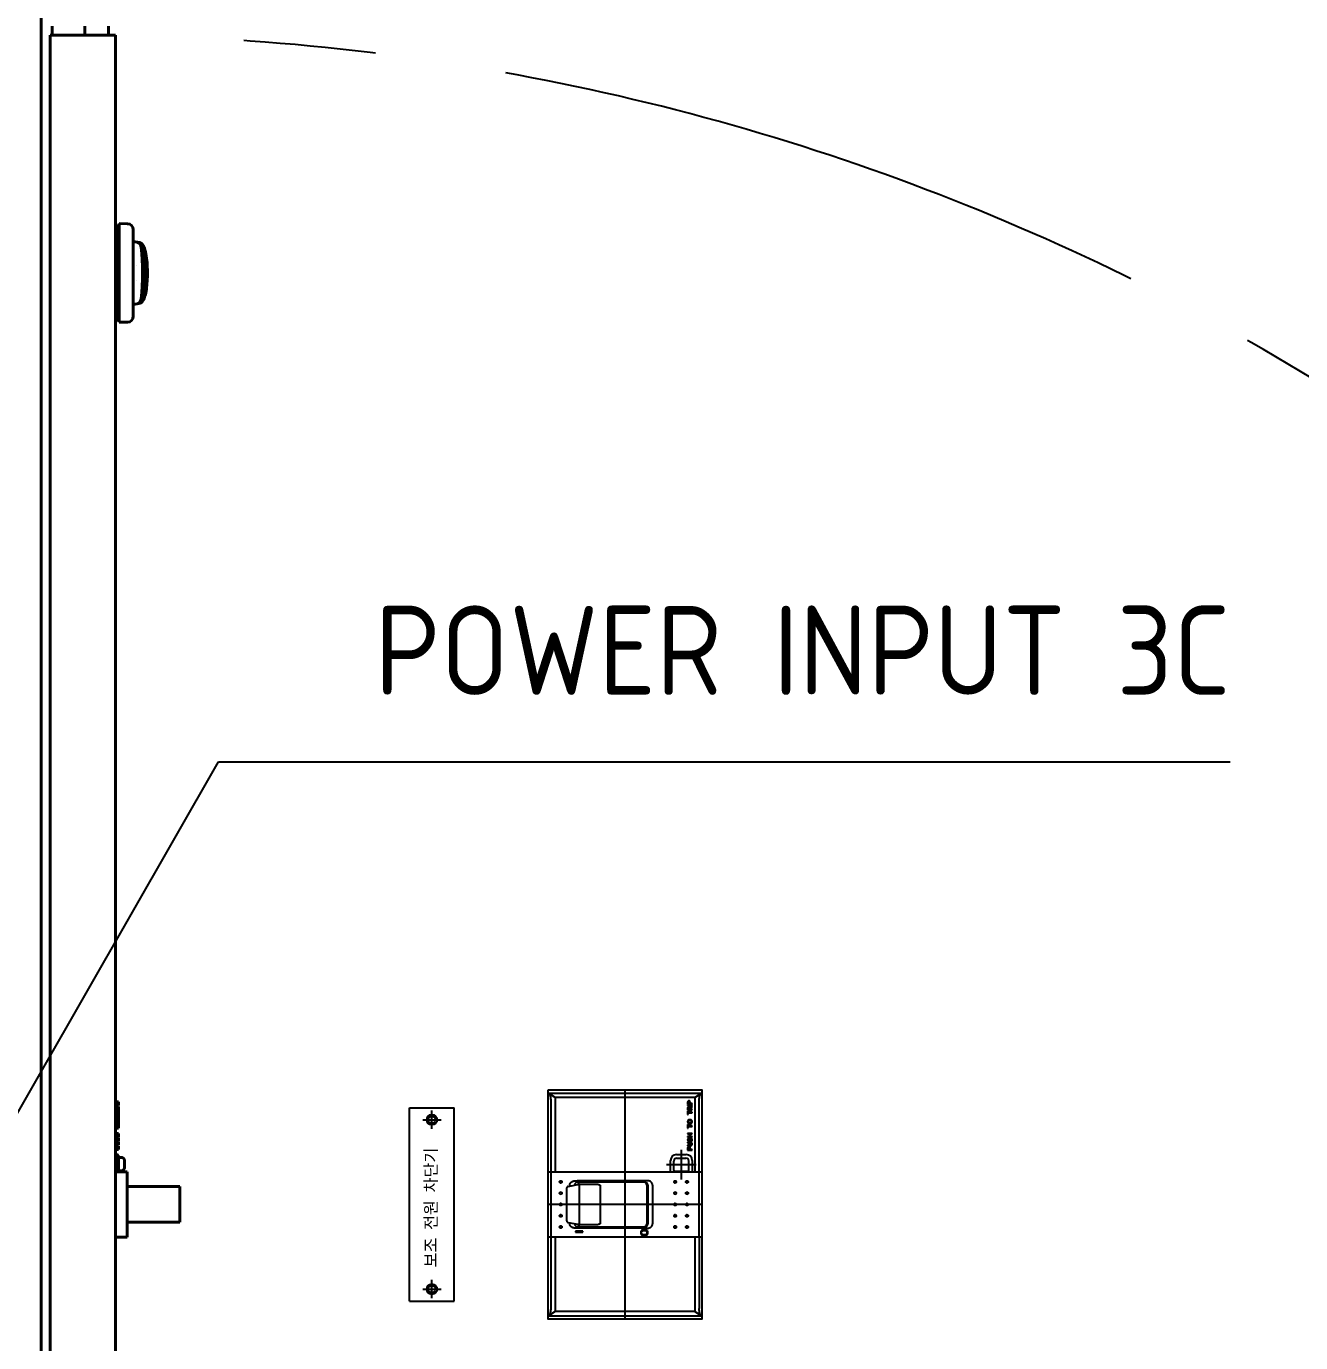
# Model space of a CAD drawing. Header units: millimetres. Extents: x 4969 to 37601, y -771 to 6478.
# Drawn here: x 20374.6 to 20803.6, y 5271.2 to 5714.2 of the extents above; entities that cross this region are included whole.
import ezdxf

# ---------------------------------------------------------------- set-up
doc = ezdxf.new("R2010")
doc.units = ezdxf.units.MM
doc.header["$LTSCALE"] = 7
doc.header["$MEASUREMENT"] = 0
doc.linetypes.add('PHANTOM', pattern=[63.5, 31.75, -6.35, 6.35, -6.35, 6.35, -6.35])
doc.layers.get('0').update_dxf_attribs({"linetype": 'CONTINUOUS'})
doc.layers.add('가시적인 것(ISO)', color=3, linetype='CONTINUOUS', lineweight=40)
doc.styles.add('HAN', font='')
doc.styles.get("Standard").update_dxf_attribs({"font": 'ISOCP'})
doc.styles.get('HAN').set_extended_font_data('GulimChe')
doc.dimstyles.new('PS-15', dxfattribs={"dimscale": 15, "dimtxt": 3, "dimasz": 2, "dimexe": 2, "dimexo": 2.5, "dimgap": 1.5, "dimtad": 1, "dimtoh": 1, "dimrnd": 0.05, "dimzin": 12, "dimdsep": 46, "dimtxsty": 'Standard', "dimcen": 0, "dimclrt": 2, "dimazin": 3, "dimtfac": 1, "dimtofl": 0, "dimtmove": 0, "dimatfit": 3, "dimfxl": 0, "dimtolj": 1, "dimtzin": 0, "dimarcsym": 0})

# ---------------------------------------------------------------- blocks, each defined once
blk = doc.blocks.new('A$C1BBF72AE')
at = {"color": 6}
for p, q in [((-26, 202.5), (26, 202.5)), ((-23.5, 201), (-25.72, 202.43)), ((-25, 200), (-25, 130)), ((-23.5, 201), (-23.5, 176)), ((23.5, 201), (-23.5, 201)), ((0, 203.5), (0, 126.5)), ((21.13, 199.67), (21.1, 199.51)), ((21.1, 199.51), (21.1, 198.74)), ((21.23, 199.8), (21.13, 199.67)), ((21.36, 199.9), (21.23, 199.8)), ((21.26, 199.54), (21.3, 199.64)), ((21.26, 198.93), (21.26, 199.54)), ((21.3, 199.64), (21.36, 199.7)), ((21.46, 199.93), (21.36, 199.9)), ((21.36, 199.7), (21.46, 199.74)), ((21.59, 199.93), (21.46, 199.93)), ((21.46, 199.74), (21.56, 199.74)), ((21.56, 199.74), (21.66, 199.7)), ((21.69, 199.9), (21.59, 199.93)), ((21.66, 199.7), (21.73, 199.64)), ((21.83, 199.8), (21.69, 199.9)), ((21.73, 199.64), (21.76, 199.54)), ((21.76, 199.54), (21.76, 198.93)), ((21.92, 199.67), (21.83, 199.8)), ((21.96, 199.51), (21.92, 199.67)), ((21.96, 198.93), (21.96, 199.51)), ((23.5, 201), (25.72, 202.43)), ((23.5, 201), (23.5, 176)), ((25, 154), (25, 200)), ((-72.5, 132.5), (-72.5, 197.5)), ((-72.5, 197.5), (-57.5, 197.5)), ((-65, 190.42), (-65, 196.58)), ((-57.5, 132.5), (-57.5, 197.5)), ((21.1, 198.74), (22.65, 198.74)), ((21.1, 198.48), (21.1, 198.28)), ((22.65, 198.48), (21.1, 198.48)), ((21.1, 198.28), (22.65, 198.28)), ((21.13, 197.73), (21.1, 197.57)), ((21.1, 197.57), (21.1, 196.8)), ((21.1, 196.8), (22.65, 196.8)), ((21.1, 196.54), (21.1, 195.31)), ((21.26, 196.54), (21.1, 196.54)), ((21.1, 195.31), (21.26, 195.31)), ((21.23, 197.86), (21.13, 197.73)), ((21.36, 197.96), (21.23, 197.86)), ((21.76, 198.93), (21.26, 198.93)), ((21.26, 197.61), (21.3, 197.7)), ((21.26, 196.99), (21.26, 197.61)), ((21.76, 196.99), (21.26, 196.99)), ((21.26, 196.02), (21.26, 196.54)), ((22.65, 196.02), (21.26, 196.02)), ((21.26, 195.31), (21.26, 195.83)), ((21.26, 195.83), (22.65, 195.83)), ((21.3, 197.7), (21.36, 197.77)), ((21.46, 197.99), (21.36, 197.96)), ((21.36, 197.77), (21.46, 197.8)), ((21.59, 197.99), (21.46, 197.99)), ((21.46, 197.8), (21.56, 197.8)), ((21.56, 197.8), (21.66, 197.77)), ((21.69, 197.96), (21.59, 197.99)), ((21.66, 197.77), (21.73, 197.7)), ((21.83, 197.86), (21.69, 197.96)), ((21.73, 197.7), (21.76, 197.61)), ((21.76, 197.61), (21.76, 196.99)), ((21.89, 197.73), (21.83, 197.86)), ((22.65, 198.02), (21.89, 197.73)), ((22.65, 198.93), (21.96, 198.93)), ((21.96, 197.54), (22.65, 197.8)), ((21.96, 196.99), (21.96, 197.54)), ((22.65, 196.99), (21.96, 196.99)), ((22.65, 198.74), (22.65, 198.93)), ((22.65, 198.28), (22.65, 198.48)), ((22.65, 197.8), (22.65, 198.02)), ((22.65, 196.8), (22.65, 196.99)), ((22.65, 195.83), (22.65, 196.02)), ((-68.08, 193.5), (-61.92, 193.5)), ((21.13, 193.15), (21.1, 192.99)), ((21.1, 192.99), (21.1, 192.73)), ((21.1, 192.73), (21.13, 192.57)), ((21.1, 191.95), (21.1, 190.73)), ((21.26, 191.95), (21.1, 191.95)), ((21.1, 190.73), (21.26, 190.73)), ((21.2, 193.28), (21.13, 193.15)), ((21.13, 192.57), (21.2, 192.44)), ((21.33, 193.41), (21.2, 193.28)), ((21.2, 192.44), (21.33, 192.31)), ((21.26, 191.44), (21.26, 191.95)), ((22.65, 191.44), (21.26, 191.44)), ((21.26, 190.73), (21.26, 191.24)), ((21.26, 191.24), (22.65, 191.24)), ((21.3, 192.99), (21.33, 193.12)), ((21.3, 192.73), (21.3, 192.99)), ((21.33, 192.6), (21.3, 192.73)), ((21.46, 193.47), (21.33, 193.41)), ((21.33, 193.12), (21.4, 193.21)), ((21.4, 192.5), (21.33, 192.6)), ((21.33, 192.31), (21.46, 192.24)), ((21.4, 193.21), (21.5, 193.28)), ((21.5, 192.44), (21.4, 192.5)), ((21.63, 193.5), (21.46, 193.47)), ((21.46, 192.24), (21.63, 192.21)), ((21.5, 193.28), (21.63, 193.31)), ((21.63, 192.41), (21.5, 192.44)), ((22.12, 193.5), (21.63, 193.5)), ((21.63, 193.31), (22.12, 193.31)), ((22.12, 192.41), (21.63, 192.41)), ((21.63, 192.21), (22.12, 192.21)), ((22.29, 193.47), (22.12, 193.5)), ((22.12, 193.31), (22.25, 193.28)), ((22.25, 192.44), (22.12, 192.41)), ((22.12, 192.21), (22.29, 192.24)), ((22.25, 193.28), (22.35, 193.21)), ((22.35, 192.5), (22.25, 192.44)), ((22.42, 193.41), (22.29, 193.47)), ((22.29, 192.24), (22.42, 192.31)), ((22.35, 193.21), (22.42, 193.12)), ((22.42, 192.6), (22.35, 192.5)), ((22.55, 193.28), (22.42, 193.41)), ((22.42, 193.12), (22.45, 192.99)), ((22.45, 192.73), (22.42, 192.6)), ((22.42, 192.31), (22.55, 192.44)), ((22.45, 192.99), (22.45, 192.73)), ((22.62, 193.15), (22.55, 193.28)), ((22.55, 192.44), (22.62, 192.57)), ((22.65, 192.99), (22.62, 193.15)), ((22.62, 192.57), (22.65, 192.73)), ((22.65, 192.73), (22.65, 192.99)), ((22.65, 191.24), (22.65, 191.44)), ((21.1, 188.92), (21.1, 188.72)), ((22.65, 188.92), (21.1, 188.92)), ((21.1, 188.72), (21.73, 188.72)), ((21.1, 187.82), (21.1, 187.63)), ((21.73, 187.82), (21.1, 187.82)), ((21.1, 187.63), (22.65, 187.63)), ((21.13, 187.01), (21.1, 186.85)), ((21.1, 186.85), (21.1, 186.69)), ((21.1, 186.69), (21.13, 186.56)), ((21.23, 187.14), (21.13, 187.01)), ((21.13, 186.56), (21.2, 186.43)), ((21.2, 186.43), (21.33, 186.3)), ((21.36, 187.24), (21.23, 187.14)), ((21.3, 186.88), (21.33, 186.98)), ((21.3, 186.69), (21.3, 186.88)), ((21.33, 186.59), (21.3, 186.69)), ((21.33, 186.98), (21.4, 187.05)), ((21.4, 186.5), (21.33, 186.59)), ((21.33, 186.3), (21.46, 186.27)), ((21.46, 187.27), (21.36, 187.24)), ((21.4, 187.05), (21.46, 187.08)), ((21.5, 186.46), (21.4, 186.5)), ((21.46, 187.08), (21.46, 187.27)), ((21.46, 186.27), (21.59, 186.27)), ((21.56, 186.46), (21.5, 186.46)), ((21.66, 186.5), (21.56, 186.46)), ((21.59, 186.27), (21.73, 186.3)), ((21.73, 186.59), (21.66, 186.5)), ((21.73, 188.72), (21.73, 187.82)), ((21.76, 186.69), (21.73, 186.59)), ((21.73, 186.3), (21.86, 186.43)), ((21.79, 187.05), (21.76, 186.88)), ((21.76, 186.88), (21.76, 186.69)), ((21.86, 187.17), (21.79, 187.05)), ((21.99, 187.3), (21.86, 187.17)), ((21.86, 186.43), (21.92, 186.56)), ((21.92, 187.82), (21.92, 188.72)), ((21.92, 188.72), (22.65, 188.72)), ((22.65, 187.82), (21.92, 187.82)), ((21.92, 186.56), (21.96, 186.69)), ((21.96, 186.88), (21.99, 187.01)), ((21.96, 186.69), (21.96, 186.88)), ((22.12, 187.37), (21.99, 187.3)), ((21.99, 187.01), (22.06, 187.11)), ((22.06, 187.11), (22.16, 187.17)), ((22.29, 187.37), (22.12, 187.37)), ((22.16, 187.17), (22.25, 187.17)), ((22.32, 186.4), (22.22, 186.37)), ((22.22, 186.37), (22.22, 186.17)), ((22.22, 186.17), (22.35, 186.21)), ((22.25, 187.17), (22.35, 187.11)), ((22.42, 187.3), (22.29, 187.37)), ((22.42, 186.5), (22.32, 186.4)), ((22.35, 187.11), (22.42, 187.01)), ((22.35, 186.21), (22.52, 186.3)), ((22.55, 187.17), (22.42, 187.3)), ((22.42, 187.01), (22.45, 186.88)), ((22.45, 186.63), (22.42, 186.5)), ((22.45, 186.88), (22.45, 186.63)), ((22.52, 186.3), (22.62, 186.46)), ((22.62, 187.05), (22.55, 187.17)), ((22.65, 186.88), (22.62, 187.05)), ((22.62, 186.46), (22.65, 186.63)), ((22.65, 188.72), (22.65, 188.92)), ((22.65, 187.63), (22.65, 187.82)), ((22.65, 186.63), (22.65, 186.88)), ((17.35, 181.8), (20.65, 181.8)), ((19, 173.35), (19, 183.35)), ((22.12, 185.92), (21.1, 185.92)), ((21.1, 185.92), (21.1, 185.72)), ((21.1, 185.72), (22.12, 185.72)), ((22.12, 184.95), (21.1, 184.95)), ((21.1, 184.95), (21.1, 184.75)), ((21.1, 184.75), (22.12, 184.75)), ((21.13, 184.24), (21.1, 184.07)), ((21.1, 184.07), (21.1, 183.3)), ((21.1, 183.3), (22.65, 183.3)), ((21.23, 184.37), (21.13, 184.24)), ((21.36, 184.46), (21.23, 184.37)), ((21.26, 184.11), (21.3, 184.2)), ((21.26, 183.49), (21.26, 184.11)), ((21.76, 183.49), (21.26, 183.49)), ((21.3, 184.2), (21.36, 184.27)), ((21.46, 184.49), (21.36, 184.46)), ((21.36, 184.27), (21.46, 184.3)), ((21.59, 184.49), (21.46, 184.49)), ((21.46, 184.3), (21.56, 184.3)), ((21.56, 184.3), (21.66, 184.27)), ((21.69, 184.46), (21.59, 184.49)), ((21.66, 184.27), (21.73, 184.2)), ((21.83, 184.37), (21.69, 184.46)), ((21.73, 184.2), (21.76, 184.11)), ((21.76, 184.11), (21.76, 183.49)), ((21.92, 184.24), (21.83, 184.37)), ((21.96, 184.07), (21.92, 184.24)), ((21.96, 183.49), (21.96, 184.07)), ((22.65, 183.49), (21.96, 183.49)), ((22.29, 185.88), (22.12, 185.92)), ((22.12, 185.72), (22.25, 185.69)), ((22.25, 184.98), (22.12, 184.95)), ((22.12, 184.75), (22.29, 184.79)), ((22.25, 185.69), (22.35, 185.62)), ((22.35, 185.04), (22.25, 184.98)), ((22.42, 185.82), (22.29, 185.88)), ((22.29, 184.79), (22.42, 184.85)), ((22.35, 185.62), (22.42, 185.53)), ((22.42, 185.14), (22.35, 185.04)), ((22.55, 185.69), (22.42, 185.82)), ((22.42, 185.53), (22.45, 185.4)), ((22.45, 185.27), (22.42, 185.14)), ((22.42, 184.85), (22.55, 184.98)), ((22.45, 185.4), (22.45, 185.27)), ((22.62, 185.56), (22.55, 185.69)), ((22.55, 184.98), (22.62, 185.11)), ((22.65, 185.4), (22.62, 185.56)), ((22.62, 185.11), (22.65, 185.27)), ((22.65, 185.27), (22.65, 185.4)), ((22.65, 183.3), (22.65, 183.49)), ((24, 178.35), (14, 178.35)), ((15.35, 176), (15.35, 179.8)), ((16.5, 176.4), (16.5, 179.6)), ((17.5, 180.6), (20.5, 180.6)), ((21.5, 176.4), (21.5, 179.6)), ((22.65, 179.8), (22.65, 176)), ((-26, 176), (26, 176)), ((6.79, 173), (-16.07, 173)), ((21.2, 176.1), (16.8, 176.1)), ((-19.57, 159.46), (-19.57, 170.54)), ((-19.14, 171.04), (-15.28, 171.78)), ((-18.6, 171.5), (-18.6, 171.15)), ((-16.96, 171.5), (-16.96, 171.46)), ((6.71, 172.5), (-15.93, 172.5)), ((-15.28, 158.22), (-15.31, 171.85)), ((-8.24, 158.62), (-8.24, 171.38)), ((7.32, 171.5), (7.32, 158.5)), ((7.72, 171.5), (7.72, 158.5)), ((9.3, 171.5), (9.3, 158.5)), ((26, 165), (-26, 165)), ((-19.14, 158.96), (-15.28, 158.22)), ((-18.6, 158.85), (-18.6, 158.5)), ((-16.96, 158.54), (-16.96, 158.5)), ((-16.6, 156), (-16.6, 155.7)), ((-14.2, 156), (-16.6, 156)), ((-16.6, 155.7), (-14.2, 155.7)), ((6.79, 157), (-16.07, 157)), ((-15.93, 157.5), (6.71, 157.5)), ((-14.2, 155.7), (-14.2, 156)), ((5.35, 155.95), (5.3, 155.7)), ((5.3, 155.7), (5.3, 155.3)), ((5.3, 155.3), (5.35, 155.05)), ((5.45, 156.15), (5.35, 155.95)), ((5.66, 156.35), (5.45, 156.15)), ((5.61, 155.7), (5.66, 155.9)), ((5.61, 155.3), (5.61, 155.7)), ((5.66, 155.1), (5.61, 155.3)), ((5.86, 156.45), (5.66, 156.35)), ((5.66, 155.9), (5.76, 156.05)), ((5.76, 154.95), (5.66, 155.1)), ((5.76, 156.05), (5.91, 156.15)), ((6.12, 156.5), (5.86, 156.45)), ((5.91, 156.15), (6.12, 156.2)), ((6.88, 156.5), (6.12, 156.5)), ((6.12, 156.2), (6.88, 156.2)), ((7.14, 156.45), (6.88, 156.5)), ((6.88, 156.2), (7.09, 156.15)), ((7.09, 156.15), (7.24, 156.05)), ((7.34, 156.35), (7.14, 156.45)), ((7.24, 156.05), (7.34, 155.9)), ((7.34, 155.1), (7.24, 154.95)), ((7.55, 156.15), (7.34, 156.35)), ((7.34, 155.9), (7.39, 155.7)), ((7.39, 155.3), (7.34, 155.1)), ((7.39, 155.7), (7.39, 155.3)), ((7.65, 155.95), (7.55, 156.15)), ((7.7, 155.7), (7.65, 155.95)), ((7.65, 155.05), (7.7, 155.3)), ((7.7, 155.3), (7.7, 155.7)), ((26, 154), (-26, 154)), ((-23.5, 154), (-23.5, 129)), ((5.35, 155.05), (5.45, 154.85)), ((5.45, 154.85), (5.66, 154.65)), ((5.66, 154.65), (5.86, 154.55)), ((5.91, 154.85), (5.76, 154.95)), ((5.86, 154.55), (6.12, 154.5)), ((6.12, 154.8), (5.91, 154.85)), ((6.88, 154.8), (6.12, 154.8)), ((6.12, 154.5), (6.88, 154.5)), ((7.09, 154.85), (6.88, 154.8)), ((6.88, 154.5), (7.14, 154.55)), ((7.24, 154.95), (7.09, 154.85)), ((7.14, 154.55), (7.34, 154.65)), ((7.34, 154.65), (7.55, 154.85)), ((7.55, 154.85), (7.65, 155.05)), ((23.5, 153.8), (23.5, 129)), ((25, 153.8), (25, 130)), ((-65, 133.42), (-65, 139.58)), ((-68.08, 136.5), (-61.92, 136.5)), ((-72.5, 132.5), (-57.5, 132.5)), ((-23.5, 129), (-25.72, 127.57)), ((23.5, 129), (-23.5, 129)), ((23.5, 129), (25.72, 127.57)), ((-26, 127.5), (26, 127.5))]:
    blk.add_line(p, q, dxfattribs=at)
blk.add_lwpolyline([(-26, 203.5), (-26, 126.5), (26, 126.5), (26, 203.5)], close=True, dxfattribs=at)
for points in [[(-19.14, 171.04), (-19.16, 171.04), (-19.18, 171.03), (-19.21, 171.03), (-19.24, 171.02), (-19.27, 171), (-19.3, 170.99), (-19.33, 170.97), (-19.36, 170.95), (-19.39, 170.93), (-19.42, 170.9), (-19.44, 170.87), (-19.47, 170.84), (-19.49, 170.81), (-19.51, 170.77), (-19.53, 170.74), (-19.54, 170.7), (-19.56, 170.65), (-19.56, 170.61), (-19.57, 170.57), (-19.57, 170.54)], [(-19.57, 159.46), (-19.57, 159.42), (-19.56, 159.38), (-19.55, 159.34), (-19.54, 159.3), (-19.53, 159.27), (-19.52, 159.23), (-19.5, 159.2), (-19.48, 159.17), (-19.46, 159.14), (-19.43, 159.11), (-19.41, 159.09), (-19.38, 159.07), (-19.36, 159.05), (-19.33, 159.03), (-19.3, 159.01), (-19.28, 159), (-19.25, 158.99), (-19.22, 158.98), (-19.2, 158.97), (-19.18, 158.97), (-19.16, 158.96), (-19.14, 158.96)]]:
    blk.add_lwpolyline(points, dxfattribs=at)
for centre, radius in [((-65, 193.5), 1.75), ((-65, 193.5), 1.25), ((-65, 136.5), 1.75), ((-65, 136.5), 1.25)]:
    blk.add_circle(centre, radius, dxfattribs=at)
for centre, radius, start, end in [((-65, 193.5), 1.5, 349.6291, 281.2082), ((17.35, 179.8), 2, 90, 180), ((20.65, 179.8), 2, 0, 90), ((17.5, 179.6), 1, 90, 180), ((20.5, 179.6), 1, 0, 90), ((16.8, 176.4), 0.3, 180, 270), ((21.2, 176.4), 0.3, 270, 0), ((-65, 136.5), 1.5, 349.6291, 281.2082)]:
    blk.add_arc(centre, radius, start, end, dxfattribs=at)
for points, start_tangent, end_tangent in [([(-25.72, 202.43), (-25.52, 202.23), (-25.34, 201.93), (-25.2, 201.53), (-25.09, 201.06), (-25.02, 200.53), (-25, 200)], (0.840375, -0.542005), (0, -1)), ([(25, 200), (25.02, 200.53), (25.09, 201.06), (25.2, 201.53), (25.34, 201.93), (25.52, 202.23), (25.72, 202.43)], (0, 1), (0.840375, 0.542005)), ([(-22, 172.6), (-21.96, 172.77), (-21.85, 172.91), (-21.69, 172.99), (-21.51, 172.99), (-21.35, 172.91), (-21.24, 172.77), (-21.2, 172.6)], (0, 1), (0, -1)), ([(-18.6, 171.5), (-18.54, 171.86), (-18.39, 172.17), (-18.18, 172.43), (-17.94, 172.63), (-17.67, 172.78), (-17.39, 172.88), (-17.12, 172.95), (-16.86, 172.98), (-16.59, 173), (-16.33, 173), (-16.07, 173)], (0, 1), (1, 0)), ([(9.3, 171.5), (9.23, 171.91), (9.06, 172.25), (8.82, 172.52), (8.55, 172.72), (8.25, 172.86), (7.95, 172.95), (7.66, 172.99), (7.37, 173.01), (7.08, 173), (6.79, 173)], (0, 1), (-1, 0)), ([(16.5, 172.6), (16.54, 172.77), (16.65, 172.91), (16.81, 172.99), (16.99, 172.99), (17.15, 172.91), (17.26, 172.77), (17.3, 172.6)], (0, 1), (0, -1)), ([(20.5, 172.6), (20.54, 172.77), (20.65, 172.91), (20.81, 172.99), (20.99, 172.99), (21.15, 172.91), (21.26, 172.77), (21.3, 172.6)], (0, 1), (0, -1)), ([(-21.2, 172.6), (-21.24, 172.43), (-21.35, 172.29), (-21.51, 172.21), (-21.69, 172.21), (-21.85, 172.29), (-21.96, 172.43), (-22, 172.6)], (0, -1), (0, 1)), ([(-22, 168.8), (-21.96, 168.97), (-21.85, 169.11), (-21.69, 169.19), (-21.51, 169.19), (-21.35, 169.11), (-21.24, 168.97), (-21.2, 168.8)], (0, 1), (0, -1)), ([(-21.2, 168.8), (-21.24, 168.63), (-21.35, 168.49), (-21.51, 168.41), (-21.69, 168.41), (-21.85, 168.49), (-21.96, 168.63), (-22, 168.8)], (0, -1), (0, 1)), ([(-16.05, 172.49), (-16.33, 172.41), (-16.59, 172.26), (-16.79, 172.04), (-16.92, 171.78), (-16.96, 171.5)], (-0.992594, -0.121483), (0.000002, -1)), ([(-15.93, 172.5), (-15.99, 172.5), (-16.05, 172.49)], (-1, 0), (-0.9926, -0.121431)), ([(-14.96, 172.5), (-15.25, 172.45), (-15.51, 172.31), (-15.71, 172.09), (-15.84, 171.81), (-15.87, 171.66)], (-1, 0), (-0.151312, -0.988486)), ([(-15.86, 171.72), (-15.8, 171.75), (-15.75, 171.77)], (0.918844, 0.394621), (0.941031, 0.338319)), ([(-15.75, 171.77), (-15.65, 171.8), (-15.49, 171.84), (-15.43, 171.84)], (0.941031, 0.338319), (0.993635, 0.112652)), ([(-15.43, 171.84), (-15.31, 171.85)], (0.993635, 0.112652), (0.999985, -0.005405)), ([(-15.31, 171.85), (-13.41, 171.84), (-11.46, 171.84), (-9.49, 171.85)], (0.999986, -0.005382), (0.999987, 0.005061)), ([(-9.49, 171.85), (-9.29, 171.84), (-9.12, 171.8), (-8.96, 171.75), (-8.82, 171.69), (-8.67, 171.62), (-8.52, 171.55), (-8.38, 171.47), (-8.24, 171.38)], (0.999987, 0.005086), (0.861184, -0.508293)), ([(7.32, 171.5), (7.28, 171.81), (7.14, 172.09), (6.93, 172.31), (6.66, 172.45), (6.46, 172.49)], (0, 1), (-0.994093, 0.108531)), ([(6.8, 172.5), (6.75, 172.5), (6.71, 172.5)], (-0.995929, 0.090138), (-1, 0)), ([(7.72, 171.5), (7.68, 171.79), (7.55, 172.06), (7.34, 172.28), (7.08, 172.43), (6.8, 172.5)], (0, 1), (-0.99593, 0.090134)), ([(17.3, 172.6), (17.26, 172.43), (17.15, 172.29), (16.99, 172.21), (16.81, 172.21), (16.65, 172.29), (16.54, 172.43), (16.5, 172.6)], (0, -1), (0, 1)), ([(16.5, 168.8), (16.54, 168.97), (16.65, 169.11), (16.81, 169.19), (16.99, 169.19), (17.15, 169.11), (17.26, 168.97), (17.3, 168.8)], (0, 1), (0, -1)), ([(17.3, 168.8), (17.26, 168.63), (17.15, 168.49), (16.99, 168.41), (16.81, 168.41), (16.65, 168.49), (16.54, 168.63), (16.5, 168.8)], (0, -1), (0, 1)), ([(21.3, 172.6), (21.26, 172.43), (21.15, 172.29), (20.99, 172.21), (20.81, 172.21), (20.65, 172.29), (20.54, 172.43), (20.5, 172.6)], (0, -1), (0, 1)), ([(20.5, 168.8), (20.54, 168.97), (20.65, 169.11), (20.81, 169.19), (20.99, 169.19), (21.15, 169.11), (21.26, 168.97), (21.3, 168.8)], (0, 1), (0, -1)), ([(21.3, 168.8), (21.26, 168.63), (21.15, 168.49), (20.99, 168.41), (20.81, 168.41), (20.65, 168.49), (20.54, 168.63), (20.5, 168.8)], (0, -1), (0, 1)), ([(-22, 165), (-21.96, 165.17), (-21.85, 165.31), (-21.69, 165.39), (-21.51, 165.39), (-21.35, 165.31), (-21.24, 165.17), (-21.2, 165)], (0, 1), (0, -1)), ([(-21.2, 165), (-21.24, 164.83), (-21.35, 164.69), (-21.51, 164.61), (-21.69, 164.61), (-21.85, 164.69), (-21.96, 164.83), (-22, 165)], (0, -1), (0, 1)), ([(16.5, 165), (16.54, 165.17), (16.65, 165.31), (16.81, 165.39), (16.99, 165.39), (17.15, 165.31), (17.26, 165.17), (17.3, 165)], (0, 1), (0, -1)), ([(17.3, 165), (17.26, 164.83), (17.15, 164.69), (16.99, 164.61), (16.81, 164.61), (16.65, 164.69), (16.54, 164.83), (16.5, 165)], (0, -1), (0, 1)), ([(20.5, 165), (20.54, 165.17), (20.65, 165.31), (20.81, 165.39), (20.99, 165.39), (21.15, 165.31), (21.26, 165.17), (21.3, 165)], (0, 1), (0, -1)), ([(21.3, 165), (21.26, 164.83), (21.15, 164.69), (20.99, 164.61), (20.81, 164.61), (20.65, 164.69), (20.54, 164.83), (20.5, 165)], (0, -1), (0, 1)), ([(-22, 161.2), (-21.96, 161.37), (-21.85, 161.51), (-21.69, 161.59), (-21.51, 161.59), (-21.35, 161.51), (-21.24, 161.37), (-21.2, 161.2)], (0, 1), (0, -1)), ([(-21.2, 161.2), (-21.24, 161.03), (-21.35, 160.89), (-21.51, 160.81), (-21.69, 160.81), (-21.85, 160.89), (-21.96, 161.03), (-22, 161.2)], (0, -1), (0, 1)), ([(16.5, 161.2), (16.54, 161.37), (16.65, 161.51), (16.81, 161.59), (16.99, 161.59), (17.15, 161.51), (17.26, 161.37), (17.3, 161.2)], (0, 1), (0, -1)), ([(17.3, 161.2), (17.26, 161.03), (17.15, 160.89), (16.99, 160.81), (16.81, 160.81), (16.65, 160.89), (16.54, 161.03), (16.5, 161.2)], (0, -1), (0, 1)), ([(20.5, 161.2), (20.54, 161.37), (20.65, 161.51), (20.81, 161.59), (20.99, 161.59), (21.15, 161.51), (21.26, 161.37), (21.3, 161.2)], (0, 1), (0, -1)), ([(21.3, 161.2), (21.26, 161.03), (21.15, 160.89), (20.99, 160.81), (20.81, 160.81), (20.65, 160.89), (20.54, 161.03), (20.5, 161.2)], (0, -1), (0, 1)), ([(-22, 157.4), (-21.96, 157.57), (-21.85, 157.71), (-21.69, 157.79), (-21.51, 157.79), (-21.35, 157.71), (-21.24, 157.57), (-21.2, 157.4)], (0, 1), (0, -1)), ([(-21.2, 157.4), (-21.24, 157.23), (-21.35, 157.09), (-21.51, 157.01), (-21.69, 157.01), (-21.85, 157.09), (-21.96, 157.23), (-22, 157.4)], (0, -1), (0, 1)), ([(-16.07, 157), (-16.33, 157), (-16.6, 157), (-16.86, 157.02), (-17.13, 157.05), (-17.4, 157.12), (-17.67, 157.22), (-17.93, 157.37), (-18.18, 157.56), (-18.39, 157.82), (-18.54, 158.13), (-18.6, 158.5)], (-1, 0), (0, 1)), ([(-16.96, 158.5), (-16.92, 158.22), (-16.79, 157.96), (-16.59, 157.74), (-16.34, 157.59), (-16.05, 157.51)], (0, -1), (0.992602, -0.121416)), ([(-16.05, 157.51), (-15.99, 157.5), (-15.93, 157.5)], (0.992608, -0.121364), (1, 0)), ([(-15.87, 158.34), (-15.84, 158.19), (-15.71, 157.91), (-15.51, 157.69), (-15.25, 157.55), (-14.96, 157.5)], (0.151312, -0.988486), (1, 0)), ([(-15.75, 158.23), (-15.86, 158.28)], (-0.942042, 0.335494), (-0.918797, 0.394731)), ([(-15.31, 158.15), (-15.52, 158.17), (-15.75, 158.23)], (-0.999985, -0.005405), (-0.942042, 0.335494)), ([(-9.49, 158.15), (-11.46, 158.16), (-13.41, 158.16), (-15.31, 158.15)], (-0.999987, 0.005061), (-0.999986, -0.005382)), ([(-8.24, 158.62), (-8.39, 158.53), (-8.53, 158.45), (-8.68, 158.37), (-8.83, 158.3), (-8.98, 158.24), (-9.15, 158.19), (-9.31, 158.16), (-9.49, 158.15)], (-0.861186, -0.508289), (-0.999987, 0.005086)), ([(6.35, 157.5), (6.66, 157.55), (6.84, 157.63)], (1, 0), (0.857775, 0.514025)), ([(6.71, 157.5), (6.75, 157.5), (6.8, 157.5)], (1, 0), (0.99593, 0.090134)), ([(6.79, 157), (7.08, 157), (7.36, 156.99), (7.65, 157.01), (7.95, 157.05), (8.24, 157.14), (8.54, 157.28), (8.82, 157.48), (9.06, 157.75), (9.23, 158.09), (9.3, 158.5)], (1, 0), (0, 1)), ([(6.8, 157.5), (7.08, 157.57), (7.34, 157.72), (7.55, 157.94), (7.68, 158.21), (7.72, 158.5)], (0.99593, 0.090129), (0, 1)), ([(6.84, 157.63), (6.93, 157.69), (7.14, 157.91), (7.28, 158.19), (7.32, 158.5)], (0.857775, 0.514025), (0, 1)), ([(16.5, 157.4), (16.54, 157.57), (16.65, 157.71), (16.81, 157.79), (16.99, 157.79), (17.15, 157.71), (17.26, 157.57), (17.3, 157.4)], (0, 1), (0, -1)), ([(17.3, 157.4), (17.26, 157.23), (17.15, 157.09), (16.99, 157.01), (16.81, 157.01), (16.65, 157.09), (16.54, 157.23), (16.5, 157.4)], (0, -1), (0, 1)), ([(20.5, 157.4), (20.54, 157.57), (20.65, 157.71), (20.81, 157.79), (20.99, 157.79), (21.15, 157.71), (21.26, 157.57), (21.3, 157.4)], (0, 1), (0, -1)), ([(21.3, 157.4), (21.26, 157.23), (21.15, 157.09), (20.99, 157.01), (20.81, 157.01), (20.65, 157.09), (20.54, 157.23), (20.5, 157.4)], (0, -1), (0, 1)), ([(-25, 130), (-25.02, 129.47), (-25.09, 128.94), (-25.2, 128.47), (-25.34, 128.07), (-25.52, 127.77), (-25.72, 127.57)], (0, -1), (-0.840375, -0.542005)), ([(25.72, 127.57), (25.52, 127.77), (25.34, 128.07), (25.2, 128.47), (25.09, 128.94), (25.02, 129.47), (25, 130)], (-0.840375, 0.542005), (0, 1))]:
    blk.add_spline(points, degree=3, dxfattribs=dict(at, start_tangent=start_tangent, end_tangent=end_tangent))
at = {"color": 6, "style": 'HAN'}
blk.add_text('보조 전원 차단기', height=4, rotation=90, dxfattribs=at).set_placement((-63.33, 143.79))

msp = doc.modelspace()

# ---------------------------------------------------------------- linework, layer by layer
at = {"color": 251, "linetype": 'PHANTOM'}
msp.add_arc((20393.629, 4912.706), 798.5, 0, 90, dxfattribs=at)
at = {"layer": '가시적인 것(ISO)'}
for p, q in [((20379.629, 4912.706), (20379.629, 6112.706)), ((20382.629, 5711.206), (20404.629, 5711.206)), ((20382.629, 4912.706), (20382.629, 5711.206)), ((20383.329, 5711.206), (20383.329, 5714.206)), ((20394.329, 5711.206), (20394.329, 5714.206)), ((20402.329, 5711.206), (20402.329, 5714.206)), ((20404.629, 5711.206), (20404.629, 4912.706)), ((20404.629, 5647.056), (20405.629, 5647.056)), ((20405.629, 5615.356), (20405.629, 5647.056)), ((20405.929, 5646.206), (20405.779, 5646.206)), ((20405.929, 5614.606), (20405.929, 5647.806)), ((20405.929, 5647.806), (20408.646, 5647.782)), ((20410.629, 5616.629), (20410.629, 5645.782)), ((20411.053, 5641.706), (20410.629, 5641.706)), ((20411.053, 5641.706), (20411.264, 5641.706)), ((20413.6, 5637.654), (20413.6, 5635.743)), ((20413.805, 5637.24), (20413.805, 5632.65)), ((20414.01, 5636.826), (20414.01, 5632.206)), ((20414.215, 5636.412), (20414.215, 5631.761)), ((20414.42, 5635.998), (20414.42, 5631.317)), ((20414.625, 5635.584), (20414.625, 5626.827)), ((20414.83, 5635.169), (20414.83, 5627.242)), ((20411.823, 5633.706), (20411.823, 5633.706)), ((20413.76, 5632.317), (20413.721, 5632.317)), ((20413.76, 5632.094), (20413.723, 5632.176)), ((20413.863, 5631.873), (20413.76, 5632.094)), ((20413.965, 5631.873), (20413.863, 5631.873)), ((20413.965, 5631.65), (20413.863, 5631.873)), ((20413.863, 5630.539), (20413.965, 5630.761)), ((20414.068, 5631.429), (20413.965, 5631.65)), ((20413.965, 5630.761), (20414.068, 5630.982)), ((20414.17, 5631.428), (20414.068, 5631.429)), ((20414.17, 5631.206), (20414.068, 5631.429)), ((20414.068, 5630.982), (20414.17, 5631.205)), ((20414.17, 5630.983), (20414.068, 5630.982)), ((20414.42, 5631.094), (20414.42, 5626.413)), ((20415.034, 5634.759), (20415.034, 5627.652)), ((20415.237, 5633.688), (20415.237, 5628.723)), ((20411.823, 5628.706), (20411.823, 5628.706)), ((20413.6, 5626.668), (20413.6, 5624.757)), ((20413.76, 5630.094), (20413.721, 5630.094)), ((20413.723, 5630.236), (20413.76, 5630.317)), ((20413.76, 5630.317), (20413.863, 5630.539)), ((20413.805, 5629.761), (20413.805, 5625.171)), ((20413.965, 5630.539), (20413.863, 5630.539)), ((20414.01, 5630.206), (20414.01, 5625.585)), ((20414.215, 5630.65), (20414.215, 5625.999)), ((20411.053, 5620.706), (20410.629, 5620.706)), ((20411.264, 5620.706), (20411.053, 5620.706)), ((20404.629, 5615.356), (20405.629, 5615.356)), ((20405.929, 5616.206), (20405.779, 5616.206)), ((20405.929, 5614.606), (20408.646, 5614.629)), ((20404.629, 5352.299), (20405.629, 5352.299)), ((20404.629, 5352.268), (20405.629, 5352.268)), ((20404.629, 5352.174), (20405.629, 5352.174)), ((20404.629, 5352.049), (20405.629, 5352.049)), ((20404.629, 5351.893), (20405.629, 5351.893)), ((20405.629, 5352.299), (20405.629, 5352.268)), ((20405.629, 5352.268), (20405.629, 5352.174)), ((20405.629, 5352.174), (20405.629, 5352.049)), ((20405.629, 5352.049), (20405.629, 5351.893)), ((20405.629, 5351.893), (20405.629, 5351.143)), ((20404.629, 5351.143), (20405.629, 5351.143)), ((20404.629, 5350.893), (20405.629, 5350.893)), ((20404.629, 5350.706), (20405.629, 5350.706)), ((20404.986, 5350.456), (20405.629, 5350.456)), ((20405.014, 5350.424), (20405.629, 5350.424)), ((20405.038, 5350.393), (20405.629, 5350.393)), ((20405.09, 5350.299), (20405.629, 5350.299)), ((20405.124, 5350.174), (20405.629, 5350.174)), ((20405.129, 5349.606), (20405.129, 5350.106)), ((20405.129, 5350.018), (20405.629, 5350.018)), ((20405.129, 5349.606), (20405.129, 5344.206)), ((20405.602, 5349.268), (20405.629, 5349.268)), ((20405.629, 5350.893), (20405.629, 5350.706)), ((20405.629, 5350.456), (20405.629, 5350.424)), ((20405.629, 5350.424), (20405.629, 5350.393)), ((20405.629, 5350.393), (20405.629, 5350.299)), ((20405.629, 5350.299), (20405.629, 5350.174)), ((20405.629, 5350.174), (20405.629, 5350.018)), ((20405.629, 5350.018), (20405.629, 5349.268)), ((20405.629, 5348.606), (20405.629, 5349.106)), ((20405.629, 5348.606), (20405.629, 5345.206)), ((20405.019, 5343.393), (20405.629, 5343.393)), ((20405.129, 5343.706), (20405.129, 5344.206)), ((20405.613, 5344.581), (20405.629, 5344.581)), ((20405.629, 5344.706), (20405.629, 5345.206)), ((20405.629, 5344.581), (20405.629, 5343.393)), ((20404.629, 5341.643), (20405.629, 5341.643)), ((20404.629, 5341.456), (20405.629, 5341.456)), ((20404.629, 5340.581), (20405.629, 5340.581)), ((20404.629, 5340.393), (20405.629, 5340.393)), ((20404.629, 5340.143), (20405.629, 5340.143)), ((20404.629, 5340.081), (20405.629, 5340.081)), ((20404.629, 5340.049), (20405.629, 5340.049)), ((20404.629, 5340.018), (20405.629, 5340.018)), ((20404.629, 5339.924), (20405.629, 5339.924)), ((20404.629, 5339.799), (20405.629, 5339.799)), ((20404.629, 5339.643), (20405.629, 5339.643)), ((20404.629, 5339.487), (20405.629, 5339.487)), ((20404.629, 5339.362), (20405.629, 5339.362)), ((20404.629, 5339.237), (20405.629, 5339.237)), ((20404.629, 5339.112), (20405.629, 5339.112)), ((20404.629, 5339.081), (20405.629, 5339.081)), ((20404.629, 5338.987), (20405.629, 5338.987)), ((20404.629, 5338.737), (20405.629, 5338.737)), ((20404.629, 5338.549), (20405.629, 5338.549)), ((20404.629, 5338.518), (20405.629, 5338.518)), ((20404.629, 5338.456), (20405.629, 5338.456)), ((20404.629, 5338.362), (20405.629, 5338.362)), ((20405.629, 5341.643), (20405.629, 5341.456)), ((20405.629, 5341.456), (20405.629, 5340.581)), ((20405.629, 5340.581), (20405.629, 5340.393)), ((20405.629, 5340.143), (20405.629, 5340.081)), ((20405.629, 5340.081), (20405.629, 5340.049)), ((20405.629, 5340.049), (20405.629, 5340.018)), ((20405.629, 5340.018), (20405.629, 5339.924)), ((20405.629, 5339.924), (20405.629, 5339.799)), ((20405.629, 5339.799), (20405.629, 5339.643)), ((20405.629, 5339.643), (20405.629, 5339.487)), ((20405.629, 5339.487), (20405.629, 5339.362)), ((20405.629, 5339.362), (20405.629, 5339.237)), ((20405.629, 5339.237), (20405.629, 5339.112)), ((20405.629, 5339.112), (20405.629, 5339.081)), ((20405.629, 5339.081), (20405.629, 5338.987)), ((20405.629, 5338.737), (20405.629, 5338.549)), ((20405.629, 5338.549), (20405.629, 5338.518)), ((20405.629, 5338.518), (20405.629, 5338.456)), ((20405.629, 5338.456), (20405.629, 5338.362)), ((20405.629, 5338.362), (20405.629, 5338.237)), ((20404.629, 5338.237), (20405.629, 5338.237)), ((20404.629, 5338.112), (20405.629, 5338.112)), ((20404.629, 5337.987), (20405.629, 5337.987)), ((20404.629, 5337.893), (20405.629, 5337.893)), ((20404.629, 5337.831), (20405.629, 5337.831)), ((20404.629, 5337.799), (20405.629, 5337.799)), ((20404.629, 5337.612), (20405.629, 5337.612)), ((20404.629, 5337.362), (20405.629, 5337.362)), ((20404.629, 5337.331), (20405.629, 5337.331)), ((20404.629, 5337.237), (20405.629, 5337.237)), ((20404.629, 5337.112), (20405.629, 5337.112)), ((20404.629, 5336.956), (20405.629, 5336.956)), ((20404.629, 5336.206), (20405.629, 5336.206)), ((20405.629, 5338.237), (20405.629, 5338.112)), ((20405.629, 5338.112), (20405.629, 5337.987)), ((20405.629, 5337.987), (20405.629, 5337.893)), ((20405.629, 5337.893), (20405.629, 5337.831)), ((20405.629, 5337.831), (20405.629, 5337.799)), ((20405.629, 5337.799), (20405.629, 5337.612)), ((20405.629, 5337.362), (20405.629, 5337.331)), ((20405.629, 5337.331), (20405.629, 5337.237)), ((20405.629, 5337.237), (20405.629, 5337.112)), ((20405.629, 5337.112), (20405.629, 5336.956)), ((20405.629, 5336.956), (20405.629, 5336.206)), ((20405.629, 5333.706), (20405.629, 5328.706)), ((20405.629, 5333.556), (20406.629, 5333.556)), ((20407.629, 5332.556), (20407.629, 5330.056)), ((20404.629, 5328.706), (20408.629, 5328.706)), ((20405.629, 5329.056), (20406.629, 5329.056)), ((20408.629, 5328.706), (20408.629, 5306.706)), ((20408.629, 5323.706), (20426.326, 5323.706)), ((20426.326, 5311.706), (20426.326, 5323.706)), ((20408.629, 5311.706), (20426.326, 5311.706)), ((20404.629, 5306.706), (20408.629, 5306.706))]:
    msp.add_line(p, q, dxfattribs=at)
for centre, radius, start, end in [((20405.779, 5646.056), 0.15, 90, 180), ((20408.629, 5645.782), 2, 0, 89.5), ((20411.264, 5639.706), 2, 6.2562, 90), ((20333.729, 5631.206), 80, 353.7438, 6.2562), ((20411.264, 5622.706), 2, 270, 353.7438), ((20405.779, 5616.356), 0.15, 180, 270), ((20408.629, 5616.629), 2, 270.5, 0), ((20404.629, 5350.106), 0.5, 0, 90), ((20405.129, 5349.106), 0.5, 0, 90), ((20404.629, 5343.706), 0.5, 270, 0), ((20405.129, 5344.706), 0.5, 270, 0), ((20404.629, 5333.706), 1, 0, 90), ((20406.629, 5332.556), 1, 0, 90), ((20406.629, 5330.056), 1, 270, 0)]:
    msp.add_arc(centre, radius, start, end, dxfattribs=at)
for centre, major_axis, ratio, start_param, end_param in [((20414.201, 5641.413), (-1.97, 0.069), 0.00001, 5.7482327, 5.9299577), ((20412.51, 5640.522), (-0.047, 0.949), 0.9756837, 6.2007997, 6.2008119), ((20412.978, 5631.206), (0, -8.705), 0.2050626, 2.1241115, 2.9794784), ((20413.555, 5632.65), (-0.25, 0), 0.4444444, 2.2765512, 4.0226921), ((20413.76, 5632.206), (-0.25, 0), 0.4444444, 1.5716921, 4.712389), ((20413.965, 5631.761), (-0.25, 0), 0.4444444, 1.5716921, 4.712389), ((20413.965, 5630.65), (-0.25, 0), 0.4444444, 1.5707963, 4.7114932), ((20414.17, 5631.317), (-0.25, 0), 0.4444444, 1.5721383, 4.712389), ((20414.17, 5631.094), (-0.25, 0), 0.4444444, 1.5707963, 4.7110469), ((20412.978, 5631.206), (0, -8.705), 0.2050626, 0.1621143, 1.0174809), ((20413.555, 5629.761), (-0.25, 0), 0.4444444, 2.2604932, 4.0066341), ((20413.76, 5630.206), (-0.25, 0), 0.4444444, 1.5707963, 4.7114932), ((20414.213, 5620.998), (1.982, 0.069), 0.00001, 3.5028119, 3.6826307)]:
    msp.add_ellipse(centre, major_axis=major_axis, ratio=ratio, start_param=start_param, end_param=end_param, dxfattribs=at)
for points, knots in [([(20412.354, 5641.478), (20412.326, 5641.479), (20412.297, 5641.48), (20412.267, 5641.481), (20412.238, 5641.482), (20412.209, 5641.483), (20412.18, 5641.484)], [0, 0, 0, 0, 0.33333333, 0.33333333, 0.33333333, 0.65685249, 0.65685249, 0.65685249, 0.65685249]), ([(20412.539, 5641.471), (20412.811, 5641.462), (20413.074, 5641.368), (20413.493, 5641.099), (20413.656, 5640.927), (20414.039, 5640.412), (20414.22, 5640.021), (20414.639, 5638.831), (20414.848, 5637.897), (20415.147, 5635.898), (20415.251, 5634.852), (20415.37, 5632.773), (20415.394, 5631.721), (20415.371, 5629.687), (20415.326, 5628.679), (20415.176, 5626.801), (20415.068, 5625.908), (20414.797, 5624.314), (20414.631, 5623.601), (20414.229, 5622.38), (20414.004, 5621.879), (20413.382, 5621.202), (20412.989, 5620.956), (20412.539, 5620.94)], [0, 0, 0, 0, 0.1451518, 0.1451518, 0.2929076, 0.2929076, 0.5537524, 0.5537524, 0.9533821, 0.9533821, 1.2920071, 1.2920071, 1.6011436, 1.6011436, 1.9030083, 1.9030083, 2.2062808, 2.2062808, 2.5194214, 2.5194214, 2.8597329, 2.8597329, 3.0997584, 3.0997584, 3.0997584, 3.0997584]), ([(20413.452, 5637.86), (20413.453, 5637.86), (20413.454, 5637.859), (20413.479, 5637.849), (20413.501, 5637.836), (20413.542, 5637.802), (20413.561, 5637.78), (20413.585, 5637.735), (20413.593, 5637.712), (20413.599, 5637.678), (20413.6, 5637.666), (20413.6, 5637.654)], [0.007027137, 0.007027137, 0.007027137, 0.007027137, 0.007410298, 0.007410298, 0.015192216, 0.015192216, 0.023670795, 0.023670795, 0.030763558, 0.030763558, 0.034233295, 0.034233295, 0.034233295, 0.034233295]), ([(20413.6, 5637.463), (20413.621, 5637.459), (20413.641, 5637.452), (20413.684, 5637.434), (20413.706, 5637.422), (20413.747, 5637.388), (20413.766, 5637.366), (20413.79, 5637.321), (20413.798, 5637.298), (20413.804, 5637.263), (20413.805, 5637.252), (20413.805, 5637.24)], [0.001083976, 0.001083976, 0.001083976, 0.001083976, 0.007410298, 0.007410298, 0.015192216, 0.015192216, 0.023670795, 0.023670795, 0.030763558, 0.030763558, 0.034233295, 0.034233295, 0.034233295, 0.034233295]), ([(20413.805, 5637.049), (20413.826, 5637.044), (20413.846, 5637.038), (20413.889, 5637.02), (20413.911, 5637.007), (20413.952, 5636.974), (20413.971, 5636.952), (20413.995, 5636.906), (20414.003, 5636.884), (20414.009, 5636.849), (20414.01, 5636.838), (20414.01, 5636.826)], [0.001083976, 0.001083976, 0.001083976, 0.001083976, 0.007410298, 0.007410298, 0.015192216, 0.015192216, 0.023670795, 0.023670795, 0.030763558, 0.030763558, 0.034233295, 0.034233295, 0.034233295, 0.034233295]), ([(20414.01, 5636.635), (20414.031, 5636.63), (20414.051, 5636.624), (20414.094, 5636.606), (20414.116, 5636.593), (20414.157, 5636.56), (20414.176, 5636.538), (20414.2, 5636.493), (20414.208, 5636.47), (20414.214, 5636.435), (20414.215, 5636.424), (20414.215, 5636.412)], [0.001098746, 0.001098746, 0.001098746, 0.001098746, 0.007410298, 0.007410298, 0.015192216, 0.015192216, 0.023670795, 0.023670795, 0.030763558, 0.030763558, 0.034233295, 0.034233295, 0.034233295, 0.034233295]), ([(20414.215, 5636.221), (20414.236, 5636.216), (20414.257, 5636.21), (20414.3, 5636.191), (20414.323, 5636.178), (20414.363, 5636.144), (20414.382, 5636.122), (20414.406, 5636.077), (20414.414, 5636.054), (20414.419, 5636.02), (20414.42, 5636.009), (20414.42, 5635.998)], [0.000878477, 0.000878477, 0.000878477, 0.000878477, 0.007395194, 0.007395194, 0.015212976, 0.015212976, 0.023668631, 0.023668631, 0.030739488, 0.030739488, 0.034028203, 0.034028203, 0.034028203, 0.034028203]), ([(20414.42, 5635.806), (20414.441, 5635.802), (20414.461, 5635.796), (20414.504, 5635.778), (20414.526, 5635.765), (20414.567, 5635.731), (20414.586, 5635.709), (20414.61, 5635.664), (20414.619, 5635.641), (20414.624, 5635.607), (20414.625, 5635.595), (20414.625, 5635.584)], [0.001083976, 0.001083976, 0.001083976, 0.001083976, 0.007410298, 0.007410298, 0.015192216, 0.015192216, 0.023670795, 0.023670795, 0.030763558, 0.030763558, 0.034233294, 0.034233294, 0.034233294, 0.034233294]), ([(20414.625, 5635.392), (20414.646, 5635.388), (20414.666, 5635.382), (20414.709, 5635.364), (20414.731, 5635.351), (20414.772, 5635.317), (20414.791, 5635.295), (20414.816, 5635.25), (20414.824, 5635.227), (20414.829, 5635.193), (20414.83, 5635.181), (20414.83, 5635.169)], [0.001083976, 0.001083976, 0.001083976, 0.001083976, 0.007410298, 0.007410298, 0.015192216, 0.015192216, 0.023670795, 0.023670795, 0.030763558, 0.030763558, 0.034233294, 0.034233294, 0.034233294, 0.034233294]), ([(20414.83, 5634.978), (20414.853, 5634.974), (20414.876, 5634.967), (20414.92, 5634.948), (20414.942, 5634.934), (20414.98, 5634.9), (20414.998, 5634.879), (20415.021, 5634.835), (20415.028, 5634.813), (20415.033, 5634.78), (20415.034, 5634.769), (20415.034, 5634.759)], [0.000336745, 0.000336745, 0.000336745, 0.000336745, 0.007326854, 0.007326854, 0.014971081, 0.014971081, 0.022999687, 0.022999687, 0.029899983, 0.029899983, 0.033035639, 0.033035639, 0.033035639, 0.033035639]), ([(20415.034, 5633.893), (20415.046, 5633.9), (20415.059, 5633.906), (20415.071, 5633.912), (20415.098, 5633.925), (20415.124, 5633.939), (20415.146, 5633.952), (20415.168, 5633.965), (20415.187, 5633.978), (20415.201, 5633.991), (20415.216, 5634.004), (20415.226, 5634.017), (20415.232, 5634.03)], [0.13777902, 0.13777902, 0.13777902, 0.13777902, 0.25, 0.25, 0.25, 0.5, 0.5, 0.5, 0.75, 0.75, 0.75, 1, 1, 1, 1]), ([(20415.232, 5634.03), (20415.232, 5634.025), (20415.232, 5634.021), (20415.235, 5633.907), (20415.237, 5633.798), (20415.237, 5633.688)], [-0.284310849, -0.284310849, -0.284310849, -0.284310849, -0.282863216, -0.282863216, -0.249100163, -0.249100163, -0.249100163, -0.249100163]), ([(20414.42, 5626.413), (20414.42, 5626.391), (20414.416, 5626.368), (20414.402, 5626.326), (20414.392, 5626.306), (20414.365, 5626.27), (20414.349, 5626.254), (20414.312, 5626.227), (20414.291, 5626.215), (20414.251, 5626.2), (20414.233, 5626.194), (20414.215, 5626.191)], [0, 0, 0, 0, 0.006749732, 0.006749732, 0.013426774, 0.013426774, 0.020253411, 0.020253411, 0.027596512, 0.027596512, 0.033170572, 0.033170572, 0.033170572, 0.033170572]), ([(20414.625, 5626.827), (20414.625, 5626.805), (20414.622, 5626.782), (20414.607, 5626.74), (20414.597, 5626.72), (20414.57, 5626.684), (20414.554, 5626.668), (20414.517, 5626.641), (20414.496, 5626.629), (20414.456, 5626.614), (20414.438, 5626.609), (20414.42, 5626.605)], [0, 0, 0, 0, 0.006749835, 0.006749835, 0.013426873, 0.013426873, 0.020253511, 0.020253511, 0.027596616, 0.027596616, 0.033169074, 0.033169074, 0.033169074, 0.033169074]), ([(20414.83, 5627.242), (20414.83, 5627.219), (20414.827, 5627.197), (20414.812, 5627.154), (20414.802, 5627.134), (20414.775, 5627.099), (20414.759, 5627.083), (20414.722, 5627.055), (20414.701, 5627.044), (20414.661, 5627.028), (20414.643, 5627.023), (20414.625, 5627.019)], [0, 0, 0, 0, 0.006749835, 0.006749835, 0.013426873, 0.013426873, 0.020253511, 0.020253511, 0.027596616, 0.027596616, 0.033169074, 0.033169074, 0.033169074, 0.033169074]), ([(20415.034, 5627.652), (20415.034, 5627.63), (20415.03, 5627.607), (20415.016, 5627.566), (20415.006, 5627.546), (20414.979, 5627.51), (20414.963, 5627.494), (20414.926, 5627.467), (20414.905, 5627.456), (20414.866, 5627.441), (20414.848, 5627.436), (20414.83, 5627.433)], [0, 0, 0, 0, 0.006690701, 0.006690701, 0.013304948, 0.013304948, 0.020042406, 0.020042406, 0.027194509, 0.027194509, 0.032717869, 0.032717869, 0.032717869, 0.032717869]), ([(20415.232, 5628.381), (20415.226, 5628.394), (20415.216, 5628.407), (20415.202, 5628.419), (20415.188, 5628.432), (20415.17, 5628.445), (20415.149, 5628.458), (20415.146, 5628.459), (20415.143, 5628.461), (20415.141, 5628.462), (20415.121, 5628.474), (20415.098, 5628.486), (20415.074, 5628.498), (20415.061, 5628.504), (20415.048, 5628.511), (20415.034, 5628.518)], [0.0000001, 0.0000001, 0.0000001, 0.0000001, 0.25, 0.25, 0.25, 0.5, 0.5, 0.5, 0.53001235, 0.53001235, 0.53001235, 0.75, 0.75, 0.75, 0.86812168, 0.86812168, 0.86812168, 0.86812168]), ([(20415.237, 5628.723), (20415.237, 5628.613), (20415.235, 5628.504), (20415.232, 5628.39), (20415.232, 5628.386), (20415.232, 5628.381)], [-0.033079739, -0.033079739, -0.033079739, -0.033079739, 0, 0, 0.001418489, 0.001418489, 0.001418489, 0.001418489]), ([(20413.6, 5624.757), (20413.6, 5624.734), (20413.596, 5624.712), (20413.582, 5624.669), (20413.572, 5624.649), (20413.545, 5624.614), (20413.529, 5624.598), (20413.493, 5624.571), (20413.473, 5624.56), (20413.452, 5624.551)], [0, 0, 0, 0, 0.006749835, 0.006749835, 0.013426872, 0.013426872, 0.020253509, 0.020253509, 0.027219284, 0.027219284, 0.027219284, 0.027219284]), ([(20413.805, 5625.171), (20413.805, 5625.149), (20413.801, 5625.126), (20413.787, 5625.084), (20413.777, 5625.064), (20413.75, 5625.028), (20413.734, 5625.012), (20413.697, 5624.984), (20413.676, 5624.973), (20413.636, 5624.957), (20413.618, 5624.952), (20413.6, 5624.948)], [0, 0, 0, 0, 0.006749835, 0.006749835, 0.013426872, 0.013426872, 0.020253509, 0.020253509, 0.027596609, 0.027596609, 0.033169106, 0.033169106, 0.033169106, 0.033169106]), ([(20414.01, 5625.585), (20414.01, 5625.563), (20414.007, 5625.54), (20413.992, 5625.498), (20413.982, 5625.478), (20413.955, 5625.442), (20413.939, 5625.426), (20413.902, 5625.398), (20413.881, 5625.387), (20413.841, 5625.372), (20413.823, 5625.366), (20413.805, 5625.363)], [0, 0, 0, 0, 0.006749835, 0.006749835, 0.013426872, 0.013426872, 0.020253509, 0.020253509, 0.027596609, 0.027596609, 0.033169106, 0.033169106, 0.033169106, 0.033169106]), ([(20414.215, 5625.999), (20414.215, 5625.977), (20414.211, 5625.954), (20414.197, 5625.912), (20414.187, 5625.892), (20414.16, 5625.856), (20414.144, 5625.84), (20414.107, 5625.812), (20414.086, 5625.801), (20414.046, 5625.786), (20414.028, 5625.78), (20414.01, 5625.776)], [0, 0, 0, 0, 0.006749835, 0.006749835, 0.013426872, 0.013426872, 0.020253509, 0.020253509, 0.027596609, 0.027596609, 0.033154335, 0.033154335, 0.033154335, 0.033154335]), ([(20412.18, 5620.927), (20412.209, 5620.928), (20412.238, 5620.929), (20412.267, 5620.93), (20412.297, 5620.931), (20412.326, 5620.932), (20412.354, 5620.933)], [0.34256027, 0.34256027, 0.34256027, 0.34256027, 0.66666667, 0.66666667, 0.66666667, 1, 1, 1, 1])]:
    msp.add_open_spline(points, degree=3, knots=knots, dxfattribs=at)
for points in [[(20412.993, 5622.238), (20412.993, 5622.238), (20412.993, 5622.238), (20412.993, 5622.238)], [(20411.951, 5620.919), (20411.951, 5620.919), (20411.951, 5620.919), (20411.951, 5620.919)]]:
    msp.add_open_spline(points, degree=3, dxfattribs=at)

# ---------------------------------------------------------------- block references
msp.add_blockref('A$C1BBF72AE', (20576.156, 5152.706))

# ---------------------------------------------------------------- texts
at = {"color": 2, "insert": (20491.833, 5489.215), "char_height": 30, "attachment_point": 7}
msp.add_mtext('POWER INPUT 3C', dxfattribs=at)

# ---------------------------------------------------------------- leaders
at = {"annotation_type": 0, "has_hookline": 1, "hookline_direction": 0, "text_width": 288}
msp.add_leader([(20259.629, 5152.706), (20439.333, 5466.715), (20469.333, 5466.715)], dimstyle='PS-15', override={"dimgap": 1.5, "dimtad": 1}, dxfattribs=at)

doc.saveas('drawing.dxf')
